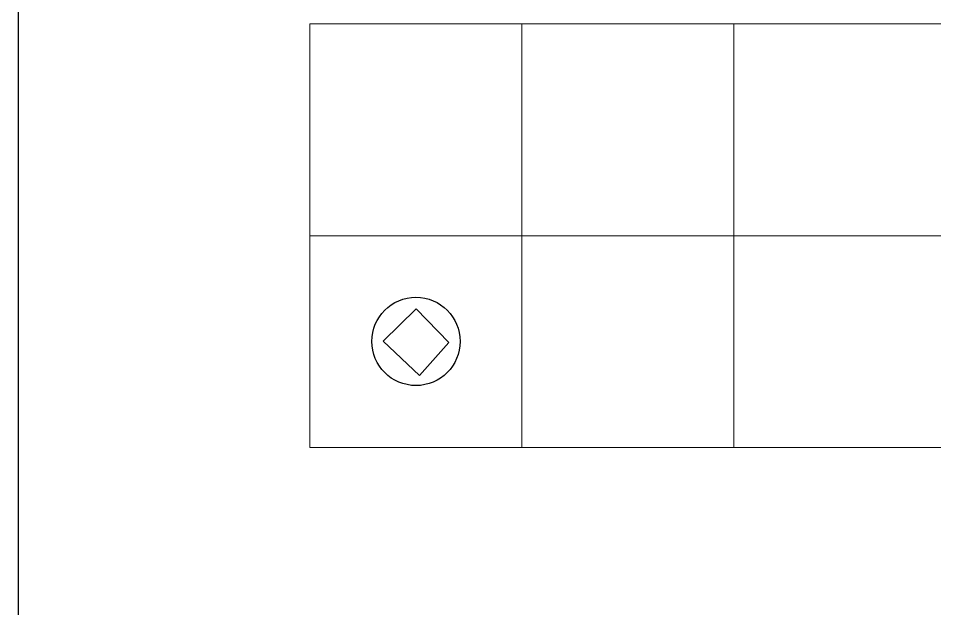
# Model space of a CAD drawing. Header units: millimetres. Extents: x 1722 to 7525, y 2254 to 6279.
# Drawn here: x 5182.8 to 5442.2, y 3593.8 to 3760.9 of the extents above; entities that cross this region are included whole.
import ezdxf

# ---------------------------------------------------------------- set-up
doc = ezdxf.new("R2010")
doc.units = ezdxf.units.MM
doc.layers.add('-LIGHT', color=6, linetype='Continuous')
doc.layers.add('-SYM', color=4, linetype='Continuous')
for name, color, linetype, lineweight in [('A-CLNG', 13, 'Continuous', 9), ('A-CLNG-PATT', 13, 'Continuous', 9), ('A-WALL-FNSH', 113, 'Continuous', 30)]:
    doc.layers.add(name, color=color, linetype=linetype, lineweight=lineweight)

# ---------------------------------------------------------------- blocks, each defined once
blk = doc.blocks.new('leee')
at = {"layer": '-LIGHT', "color": 2}
blk.add_lwpolyline([(0.96, -9.63), (9.27, -0.26), (0.04, 9.25), (-9.25, 0.1)], close=True, dxfattribs=at)
at = {"layer": '-SYM'}
blk.add_circle((0, 0), 12.5, dxfattribs=at)

msp = doc.modelspace()

# ---------------------------------------------------------------- linework, layer by layer
at = {"layer": 'A-CLNG'}
for p, q in [((5985.3, 3759.4), (5265.3, 3759.4)), ((5265.3, 3759.4), (5265.3, 3639.4)), ((5265.3, 3639.4), (5985.3, 3639.4))]:
    msp.add_line(p, q, dxfattribs=at)
at = {"layer": 'A-CLNG-PATT', "color": 244, "true_color": 0x991b1e}
for p, q in [((5265.3, 3759.38), (5985.3, 3759.38)), ((5265.32, 3759.4), (5265.32, 3639.4)), ((5325.32, 3759.4), (5325.32, 3639.4)), ((5385.32, 3759.4), (5385.32, 3639.4)), ((5265.3, 3699.38), (5985.3, 3699.38))]:
    msp.add_line(p, q, dxfattribs=at)
at = {"layer": 'A-WALL-FNSH'}
msp.add_line((5182.8, 2770.9), (5182.8, 3807.9), dxfattribs=at)

# ---------------------------------------------------------------- block references
at = {"layer": '-LIGHT'}
msp.add_blockref('leee', (5295.35, 3669.45), dxfattribs=at)

doc.saveas('drawing.dxf')
